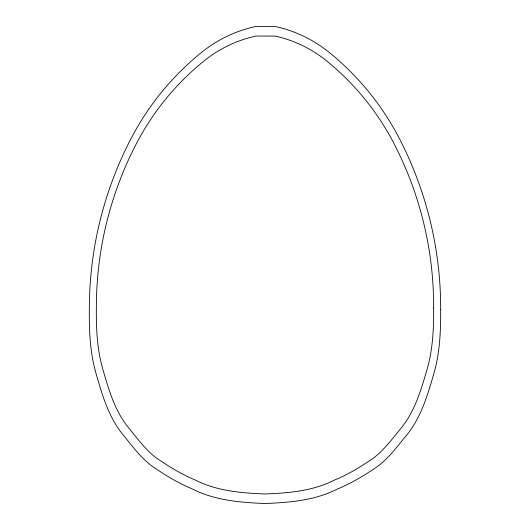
<?xml version="1.0" encoding="UTF-8"?>
<svg xmlns="http://www.w3.org/2000/svg" width="530" height="530" viewBox="0 0 530 530"><rect width="100%" height="100%" fill="white"/><g stroke="black" fill="none" stroke-linecap="round" stroke-linejoin="round"><path stroke-width="0.79" d="M433.646 307.817C433.785 328.646 432.844 349.734 426.942 369.841C420.747 391.014 414.394 412.83 399.653 429.856C390.186 441.457 381.262 453.7 368.237 461.61C357.598 468.639 346.593 475.185 334.728 479.942C313.091 491.098 288.512 493.099 264.602 493.96C240.693 492.993 216.121 490.886 194.536 479.643C182.691 474.834 171.713 468.242 161.107 461.16C148.115 453.196 139.244 440.914 129.83 429.274C115.156 412.181 108.895 390.345 102.8 369.145C96.983 349.012 96.135 327.924 96.361 307.089A354.61 354.61 0 0 1 137.581 141.384A261.177 261.177 0 0 1 204.441 60.645A124.172 124.166 0 0 1 256.063 36.04L275.123 36.08A124.172 124.166 0 0 1 326.632 60.91A261.177 261.177 0 0 1 393.141 141.941A354.61 354.61 0 0 1 433.646 307.817M440.668 309.599C440.814 331.303 439.834 353.265 433.686 374.213C427.233 396.268 420.615 418.985 405.258 436.727C395.4 448.804 386.098 461.564 372.537 469.799C361.453 477.126 349.985 483.943 337.63 488.899C315.092 500.512 289.493 502.599 264.583 503.5C239.673 502.493 214.08 500.3 191.595 488.587C179.259 483.579 167.825 476.708 156.774 469.335C143.246 461.04 133.997 448.241 124.192 436.124C108.908 418.316 102.389 395.565 96.036 373.484C89.974 352.51 89.093 330.541 89.332 308.844A369.39 369.383 -25.9 0 1 132.268 136.236A272.062 272.056 0 0 1 201.917 52.126A129.346 129.34 0 0 1 255.685 26.5L275.54 26.54A129.346 129.34 0 0 1 329.196 52.404A272.062 272.056 0 0 1 398.474 136.813A369.39 369.383 -25.9 0 1 440.668 309.599"/></g></svg>
